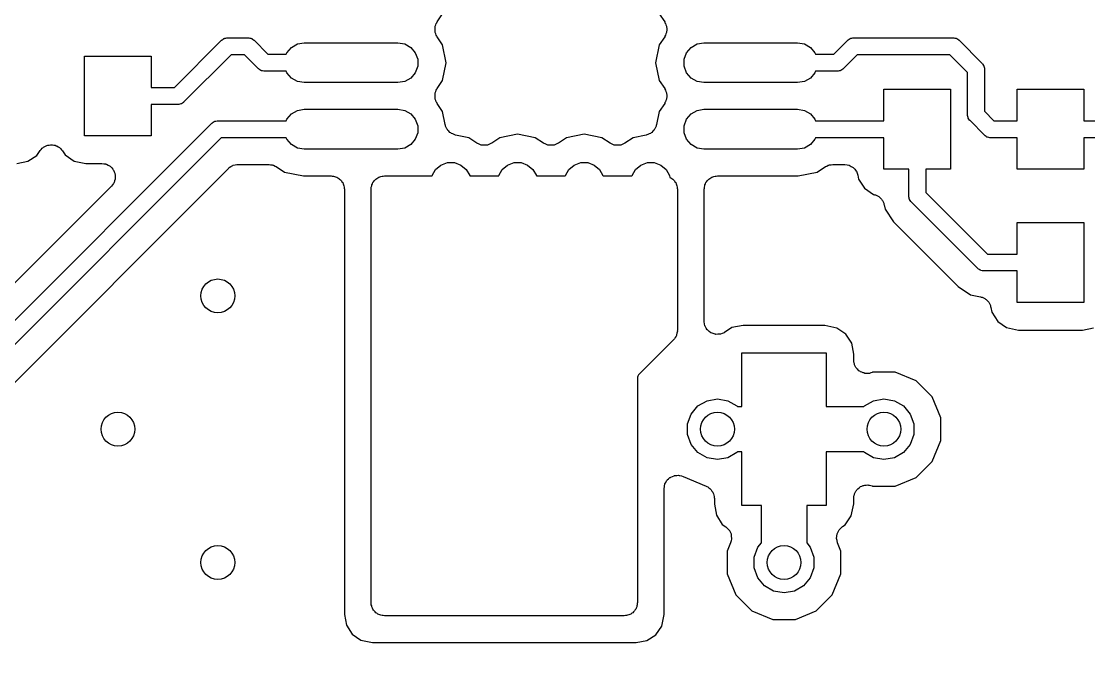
# Model space of a CAD drawing. Extents: x 85 to 210, y -138 to -65.
# Drawn here: x 164.78 to 172.79, y -112.24 to -107.44 of the extents above; entities that cross this region are included whole.
import ezdxf

# ---------------------------------------------------------------- set-up
doc = ezdxf.new("R2010")
doc.units = 0
doc.header["$MEASUREMENT"] = 0
doc.layers.add('BLACK', color=7, linetype='CONTINUOUS')

msp = doc.modelspace()

# ---------------------------------------------------------------- linework, layer by layer
at = {"layer": 'Black'}
for p, q in [((167.896, -107.444), (167.937, -107.383)), ((169.563, -107.383), (169.604, -107.444)), ((167.88, -107.489), (167.882, -107.483)), ((167.881, -107.5), (167.88, -107.489)), ((167.88, -107.511), (167.881, -107.5)), ((167.882, -107.517), (167.88, -107.511)), ((167.882, -107.476), (167.887, -107.466)), ((167.882, -107.483), (167.882, -107.476)), ((167.887, -107.466), (167.89, -107.456)), ((167.89, -107.456), (167.894, -107.45)), ((167.894, -107.45), (167.896, -107.444)), ((169.604, -107.444), (169.606, -107.45)), ((169.606, -107.45), (169.61, -107.456)), ((169.61, -107.456), (169.613, -107.466)), ((169.613, -107.466), (169.618, -107.476)), ((169.618, -107.476), (169.618, -107.483)), ((169.618, -107.483), (169.62, -107.489)), ((169.62, -107.511), (169.618, -107.517)), ((169.62, -107.489), (169.619, -107.5)), ((169.619, -107.5), (169.62, -107.511)), ((165.924, -107.936), (166.278, -107.582)), ((166.278, -107.582), (166.28, -107.58)), ((166.28, -107.58), (166.282, -107.578)), ((166.282, -107.578), (166.289, -107.574)), ((166.289, -107.574), (166.296, -107.569)), ((166.296, -107.569), (166.299, -107.569)), ((166.299, -107.569), (166.301, -107.567)), ((166.301, -107.567), (166.309, -107.566)), ((166.309, -107.566), (166.317, -107.564)), ((166.317, -107.564), (166.32, -107.564)), ((166.32, -107.564), (166.323, -107.563)), ((166.323, -107.563), (166.477, -107.563)), ((166.477, -107.563), (166.48, -107.564)), ((166.48, -107.564), (166.483, -107.564)), ((166.483, -107.564), (166.491, -107.566)), ((166.491, -107.566), (166.499, -107.567)), ((166.499, -107.567), (166.501, -107.569)), ((166.501, -107.569), (166.504, -107.569)), ((166.504, -107.569), (166.511, -107.574)), ((166.511, -107.574), (166.518, -107.578)), ((166.518, -107.578), (166.52, -107.58)), ((166.52, -107.58), (166.522, -107.582)), ((166.522, -107.582), (166.626, -107.686)), ((167.882, -107.524), (167.882, -107.517)), ((167.887, -107.534), (167.882, -107.524)), ((167.89, -107.544), (167.887, -107.534)), ((167.894, -107.55), (167.89, -107.544)), ((167.896, -107.556), (167.894, -107.55)), ((167.937, -107.617), (167.896, -107.556)), ((169.604, -107.556), (169.563, -107.617)), ((169.606, -107.55), (169.604, -107.556)), ((169.61, -107.544), (169.606, -107.55)), ((169.613, -107.534), (169.61, -107.544)), ((169.618, -107.524), (169.613, -107.534)), ((169.618, -107.517), (169.618, -107.524)), ((170.874, -107.686), (170.978, -107.582)), ((170.978, -107.582), (170.98, -107.58)), ((170.98, -107.58), (170.982, -107.578)), ((170.982, -107.578), (170.989, -107.574)), ((170.989, -107.574), (170.996, -107.569)), ((170.996, -107.569), (170.999, -107.569)), ((170.999, -107.569), (171.001, -107.567)), ((171.001, -107.567), (171.009, -107.566)), ((171.009, -107.566), (171.017, -107.564)), ((171.017, -107.564), (171.02, -107.564)), ((171.02, -107.564), (171.023, -107.563)), ((171.023, -107.563), (171.77, -107.563)), ((171.77, -107.563), (171.773, -107.564)), ((171.773, -107.564), (171.775, -107.564)), ((171.775, -107.564), (171.783, -107.566)), ((171.783, -107.566), (171.792, -107.567)), ((171.792, -107.567), (171.794, -107.569)), ((171.794, -107.569), (171.797, -107.569)), ((171.797, -107.569), (171.804, -107.574)), ((171.804, -107.574), (171.811, -107.578)), ((171.811, -107.578), (171.813, -107.58)), ((171.813, -107.58), (171.815, -107.582)), ((171.815, -107.582), (171.985, -107.753)), ((166.768, -107.675), (166.802, -107.635)), ((166.802, -107.635), (166.847, -107.609)), ((166.847, -107.609), (166.898, -107.6)), ((166.898, -107.6), (167.602, -107.6)), ((167.602, -107.6), (167.653, -107.609)), ((167.653, -107.609), (167.698, -107.635)), ((167.698, -107.635), (167.732, -107.675)), ((167.964, -107.75), (167.937, -107.617)), ((169.563, -107.617), (169.536, -107.75)), ((169.768, -107.675), (169.802, -107.635)), ((169.802, -107.635), (169.847, -107.609)), ((169.847, -107.609), (169.898, -107.6)), ((169.898, -107.6), (170.602, -107.6)), ((170.602, -107.6), (170.653, -107.609)), ((170.653, -107.609), (170.698, -107.635)), ((170.698, -107.635), (170.732, -107.675)), ((165.25, -108.3), (165.25, -107.7)), ((165.25, -107.7), (165.75, -107.7)), ((165.75, -107.7), (165.75, -107.936)), ((166.349, -107.691), (165.995, -108.045)), ((166.451, -107.691), (166.349, -107.691)), ((166.555, -107.795), (166.451, -107.691)), ((166.626, -107.686), (166.764, -107.686)), ((166.764, -107.686), (166.768, -107.675)), ((167.732, -107.675), (167.75, -107.724)), ((167.75, -107.724), (167.75, -107.776)), ((167.937, -107.883), (167.964, -107.75)), ((169.536, -107.75), (169.563, -107.883)), ((169.75, -107.724), (169.768, -107.675)), ((169.75, -107.776), (169.75, -107.724)), ((170.732, -107.675), (170.736, -107.686)), ((170.736, -107.686), (170.874, -107.686)), ((171.049, -107.691), (170.945, -107.795)), ((171.744, -107.691), (171.049, -107.691)), ((171.877, -107.824), (171.744, -107.691)), ((171.985, -107.753), (171.987, -107.755)), ((166.557, -107.797), (166.555, -107.795)), ((166.559, -107.799), (166.557, -107.797)), ((166.566, -107.803), (166.559, -107.799)), ((166.573, -107.808), (166.566, -107.803)), ((166.576, -107.808), (166.573, -107.808)), ((166.578, -107.81), (166.576, -107.808)), ((166.586, -107.811), (166.578, -107.81)), ((166.594, -107.813), (166.586, -107.811)), ((166.597, -107.813), (166.594, -107.813)), ((166.6, -107.813), (166.597, -107.813)), ((166.764, -107.813), (166.6, -107.813)), ((166.768, -107.825), (166.764, -107.813)), ((166.802, -107.865), (166.768, -107.825)), ((167.732, -107.825), (167.698, -107.865)), ((167.75, -107.776), (167.732, -107.825)), ((169.768, -107.825), (169.75, -107.776)), ((169.802, -107.865), (169.768, -107.825)), ((170.732, -107.825), (170.698, -107.865)), ((170.736, -107.813), (170.732, -107.825)), ((170.9, -107.813), (170.736, -107.813)), ((170.903, -107.813), (170.9, -107.813)), ((170.906, -107.813), (170.903, -107.813)), ((170.914, -107.811), (170.906, -107.813)), ((170.922, -107.81), (170.914, -107.811)), ((170.924, -107.808), (170.922, -107.81)), ((170.927, -107.808), (170.924, -107.808)), ((170.934, -107.803), (170.927, -107.808)), ((170.941, -107.799), (170.934, -107.803)), ((170.943, -107.797), (170.941, -107.799)), ((170.945, -107.795), (170.943, -107.797)), ((171.877, -108.141), (171.877, -107.824)), ((171.987, -107.755), (171.989, -107.757)), ((171.989, -107.757), (171.993, -107.764)), ((171.993, -107.764), (171.998, -107.771)), ((171.998, -107.771), (171.999, -107.773)), ((171.999, -107.773), (172, -107.776)), ((172, -107.776), (172.002, -107.784)), ((172.002, -107.784), (172.004, -107.792)), ((172.004, -107.792), (172.004, -107.795)), ((172.004, -107.795), (172.004, -107.798)), ((172.004, -107.798), (172.004, -108.114)), ((166.847, -107.891), (166.802, -107.865)), ((166.898, -107.9), (166.847, -107.891)), ((167.602, -107.9), (166.898, -107.9)), ((167.653, -107.891), (167.602, -107.9)), ((167.698, -107.865), (167.653, -107.891)), ((167.896, -107.944), (167.937, -107.883)), ((169.563, -107.883), (169.604, -107.944)), ((169.847, -107.891), (169.802, -107.865)), ((169.898, -107.9), (169.847, -107.891)), ((170.602, -107.9), (169.898, -107.9)), ((170.653, -107.891), (170.602, -107.9)), ((170.698, -107.865), (170.653, -107.891)), ((165.75, -107.936), (165.924, -107.936)), ((167.88, -107.989), (167.882, -107.983)), ((167.881, -108), (167.88, -107.989)), ((167.882, -107.976), (167.887, -107.966)), ((167.882, -107.983), (167.882, -107.976)), ((167.887, -107.966), (167.89, -107.956)), ((167.89, -107.956), (167.894, -107.95)), ((167.894, -107.95), (167.896, -107.944)), ((169.604, -107.944), (169.606, -107.95)), ((169.606, -107.95), (169.61, -107.956)), ((169.61, -107.956), (169.613, -107.966)), ((169.613, -107.966), (169.618, -107.976)), ((169.618, -107.976), (169.618, -107.983)), ((169.618, -107.983), (169.62, -107.989)), ((169.62, -107.989), (169.619, -108)), ((171.25, -108.186), (171.25, -107.95)), ((171.25, -107.95), (171.75, -107.95)), ((171.75, -107.95), (171.75, -108.55)), ((172.25, -108.186), (172.25, -107.95)), ((172.25, -107.95), (172.75, -107.95)), ((172.75, -107.95), (172.75, -108.186)), ((165.95, -108.063), (165.75, -108.063)), ((165.75, -108.063), (165.75, -108.3)), ((165.953, -108.063), (165.95, -108.063)), ((165.956, -108.063), (165.953, -108.063)), ((165.964, -108.061), (165.956, -108.063)), ((165.972, -108.06), (165.964, -108.061)), ((165.974, -108.058), (165.972, -108.06)), ((165.977, -108.058), (165.974, -108.058)), ((165.984, -108.053), (165.977, -108.058)), ((165.991, -108.049), (165.984, -108.053)), ((165.993, -108.047), (165.991, -108.049)), ((165.995, -108.045), (165.993, -108.047)), ((167.88, -108.011), (167.881, -108)), ((167.882, -108.017), (167.88, -108.011)), ((167.882, -108.024), (167.882, -108.017)), ((167.887, -108.034), (167.882, -108.024)), ((167.89, -108.044), (167.887, -108.034)), ((167.894, -108.05), (167.89, -108.044)), ((167.896, -108.056), (167.894, -108.05)), ((167.937, -108.117), (167.896, -108.056)), ((169.604, -108.056), (169.563, -108.117)), ((169.606, -108.05), (169.604, -108.056)), ((169.61, -108.044), (169.606, -108.05)), ((169.613, -108.034), (169.61, -108.044)), ((169.618, -108.024), (169.613, -108.034)), ((169.62, -108.011), (169.618, -108.017)), ((169.618, -108.017), (169.618, -108.024)), ((169.619, -108), (169.62, -108.011)), ((166.768, -108.175), (166.802, -108.135)), ((166.802, -108.135), (166.847, -108.109)), ((166.847, -108.109), (166.898, -108.1)), ((166.898, -108.1), (167.602, -108.1)), ((167.602, -108.1), (167.653, -108.109)), ((167.653, -108.109), (167.698, -108.135)), ((167.698, -108.135), (167.732, -108.175)), ((167.957, -108.215), (167.937, -108.117)), ((169.563, -108.117), (169.543, -108.215)), ((169.768, -108.175), (169.802, -108.135)), ((169.802, -108.135), (169.847, -108.109)), ((169.847, -108.109), (169.898, -108.1)), ((169.898, -108.1), (170.602, -108.1)), ((170.602, -108.1), (170.653, -108.109)), ((170.653, -108.109), (170.698, -108.135)), ((170.698, -108.135), (170.732, -108.175)), ((171.877, -108.143), (171.877, -108.141)), ((171.877, -108.146), (171.877, -108.143)), ((171.879, -108.154), (171.877, -108.146)), ((171.881, -108.162), (171.879, -108.154)), ((172.004, -108.114), (172.076, -108.186)), ((160.724, -113.686), (166.205, -108.205)), ((166.205, -108.205), (166.207, -108.203)), ((166.207, -108.203), (166.209, -108.201)), ((166.209, -108.201), (166.216, -108.197)), ((166.216, -108.197), (166.223, -108.192)), ((166.223, -108.192), (166.226, -108.192)), ((166.226, -108.192), (166.228, -108.19)), ((166.228, -108.19), (166.236, -108.189)), ((166.236, -108.189), (166.244, -108.187)), ((166.244, -108.187), (166.247, -108.187)), ((166.247, -108.187), (166.25, -108.186)), ((166.25, -108.186), (166.764, -108.186)), ((166.764, -108.186), (166.768, -108.175)), ((167.732, -108.175), (167.75, -108.224)), ((167.75, -108.224), (167.75, -108.276)), ((167.959, -108.221), (167.957, -108.215)), ((167.96, -108.227), (167.959, -108.221)), ((167.965, -108.237), (167.96, -108.227)), ((169.54, -108.227), (169.535, -108.237)), ((169.541, -108.221), (169.54, -108.227)), ((169.543, -108.215), (169.541, -108.221)), ((169.75, -108.224), (169.768, -108.175)), ((169.75, -108.276), (169.75, -108.224)), ((170.732, -108.175), (170.736, -108.186)), ((170.736, -108.186), (171.25, -108.186)), ((171.882, -108.165), (171.881, -108.162)), ((171.883, -108.167), (171.882, -108.165)), ((171.888, -108.174), (171.883, -108.167)), ((171.892, -108.181), (171.888, -108.174)), ((171.894, -108.183), (171.892, -108.181)), ((171.896, -108.185), (171.894, -108.183)), ((172.005, -108.295), (171.896, -108.185)), ((172.076, -108.186), (172.25, -108.186)), ((172.75, -108.186), (173.25, -108.186)), ((166.276, -108.313), (160.795, -113.795)), ((165.75, -108.3), (165.25, -108.3)), ((166.764, -108.313), (166.276, -108.313)), ((166.768, -108.325), (166.764, -108.313)), ((167.75, -108.276), (167.732, -108.325)), ((167.969, -108.247), (167.965, -108.237)), ((167.974, -108.252), (167.969, -108.247)), ((167.977, -108.258), (167.974, -108.252)), ((167.985, -108.265), (167.977, -108.258)), ((167.992, -108.273), (167.985, -108.265)), ((167.998, -108.276), (167.992, -108.273)), ((168.003, -108.281), (167.998, -108.276)), ((168.013, -108.285), (168.003, -108.281)), ((168.023, -108.29), (168.013, -108.285)), ((168.029, -108.291), (168.023, -108.29)), ((168.035, -108.293), (168.029, -108.291)), ((168.133, -108.313), (168.035, -108.293)), ((168.194, -108.354), (168.133, -108.313)), ((168.367, -108.313), (168.306, -108.354)), ((168.5, -108.286), (168.367, -108.313)), ((168.633, -108.313), (168.5, -108.286)), ((168.694, -108.354), (168.633, -108.313)), ((168.867, -108.313), (168.806, -108.354)), ((169, -108.286), (168.867, -108.313)), ((169.133, -108.313), (169, -108.286)), ((169.194, -108.354), (169.133, -108.313)), ((169.367, -108.313), (169.306, -108.354)), ((169.465, -108.293), (169.367, -108.313)), ((169.471, -108.291), (169.465, -108.293)), ((169.477, -108.29), (169.471, -108.291)), ((169.487, -108.285), (169.477, -108.29)), ((169.497, -108.281), (169.487, -108.285)), ((169.502, -108.276), (169.497, -108.281)), ((169.508, -108.273), (169.502, -108.276)), ((169.515, -108.265), (169.508, -108.273)), ((169.523, -108.258), (169.515, -108.265)), ((169.526, -108.252), (169.523, -108.258)), ((169.531, -108.247), (169.526, -108.252)), ((169.535, -108.237), (169.531, -108.247)), ((169.768, -108.325), (169.75, -108.276)), ((170.736, -108.313), (170.732, -108.325)), ((171.25, -108.313), (170.736, -108.313)), ((171.25, -108.55), (171.25, -108.313)), ((172.007, -108.297), (172.005, -108.295)), ((172.009, -108.299), (172.007, -108.297)), ((172.016, -108.303), (172.009, -108.299)), ((172.023, -108.308), (172.016, -108.303)), ((172.026, -108.308), (172.023, -108.308)), ((172.028, -108.31), (172.026, -108.308)), ((172.036, -108.311), (172.028, -108.31)), ((172.044, -108.313), (172.036, -108.311)), ((172.047, -108.313), (172.044, -108.313)), ((172.05, -108.313), (172.047, -108.313)), ((172.25, -108.313), (172.05, -108.313)), ((172.25, -108.55), (172.25, -108.313)), ((173.25, -108.313), (172.75, -108.313)), ((172.75, -108.313), (172.75, -108.55)), ((164.925, -108.401), (164.932, -108.392)), ((164.932, -108.392), (164.937, -108.389)), ((164.937, -108.389), (164.942, -108.384)), ((164.942, -108.384), (164.952, -108.379)), ((164.952, -108.379), (164.961, -108.373)), ((164.961, -108.373), (164.967, -108.372)), ((164.967, -108.372), (164.973, -108.369)), ((164.973, -108.369), (164.984, -108.368)), ((164.984, -108.368), (164.995, -108.366)), ((164.995, -108.366), (165.001, -108.366)), ((165.001, -108.366), (165.008, -108.366)), ((165.008, -108.366), (165.018, -108.369)), ((165.018, -108.369), (165.03, -108.37)), ((165.03, -108.37), (165.035, -108.373)), ((165.035, -108.373), (165.041, -108.374)), ((165.041, -108.374), (165.051, -108.381)), ((165.051, -108.381), (165.061, -108.386)), ((165.061, -108.386), (165.065, -108.39)), ((165.065, -108.39), (165.07, -108.394)), ((165.07, -108.394), (165.076, -108.403)), ((166.802, -108.365), (166.768, -108.325)), ((166.847, -108.391), (166.802, -108.365)), ((166.898, -108.4), (166.847, -108.391)), ((167.653, -108.391), (167.602, -108.4)), ((167.698, -108.365), (167.653, -108.391)), ((167.732, -108.325), (167.698, -108.365)), ((168.2, -108.356), (168.194, -108.354)), ((168.206, -108.36), (168.2, -108.356)), ((168.216, -108.363), (168.206, -108.36)), ((168.226, -108.368), (168.216, -108.363)), ((168.233, -108.368), (168.226, -108.368)), ((168.239, -108.37), (168.233, -108.368)), ((168.25, -108.369), (168.239, -108.37)), ((168.261, -108.37), (168.25, -108.369)), ((168.267, -108.368), (168.261, -108.37)), ((168.274, -108.368), (168.267, -108.368)), ((168.284, -108.363), (168.274, -108.368)), ((168.294, -108.36), (168.284, -108.363)), ((168.3, -108.356), (168.294, -108.36)), ((168.306, -108.354), (168.3, -108.356)), ((168.7, -108.356), (168.694, -108.354)), ((168.706, -108.36), (168.7, -108.356)), ((168.716, -108.363), (168.706, -108.36)), ((168.726, -108.368), (168.716, -108.363)), ((168.733, -108.368), (168.726, -108.368)), ((168.739, -108.37), (168.733, -108.368)), ((168.75, -108.369), (168.739, -108.37)), ((168.761, -108.37), (168.75, -108.369)), ((168.767, -108.368), (168.761, -108.37)), ((168.774, -108.368), (168.767, -108.368)), ((168.784, -108.363), (168.774, -108.368)), ((168.794, -108.36), (168.784, -108.363)), ((168.8, -108.356), (168.794, -108.36)), ((168.806, -108.354), (168.8, -108.356)), ((169.2, -108.356), (169.194, -108.354)), ((169.206, -108.36), (169.2, -108.356)), ((169.216, -108.363), (169.206, -108.36)), ((169.226, -108.368), (169.216, -108.363)), ((169.233, -108.368), (169.226, -108.368)), ((169.239, -108.37), (169.233, -108.368)), ((169.25, -108.369), (169.239, -108.37)), ((169.261, -108.37), (169.25, -108.369)), ((169.267, -108.368), (169.261, -108.37)), ((169.274, -108.368), (169.267, -108.368)), ((169.284, -108.363), (169.274, -108.368)), ((169.294, -108.36), (169.284, -108.363)), ((169.3, -108.356), (169.294, -108.36)), ((169.306, -108.354), (169.3, -108.356)), ((169.802, -108.365), (169.768, -108.325)), ((169.847, -108.391), (169.802, -108.365)), ((169.898, -108.4), (169.847, -108.391)), ((170.653, -108.391), (170.602, -108.4)), ((170.698, -108.365), (170.653, -108.391)), ((170.732, -108.325), (170.698, -108.365)), ((164.823, -108.49), (164.892, -108.446)), ((164.892, -108.446), (164.917, -108.409)), ((164.917, -108.409), (164.925, -108.401)), ((165.076, -108.403), (165.084, -108.411)), ((165.084, -108.411), (165.104, -108.442)), ((165.104, -108.442), (165.171, -108.488)), ((167.602, -108.4), (166.898, -108.4)), ((170.602, -108.4), (169.898, -108.4)), ((160.943, -113.929), (166.33, -108.543)), ((164.741, -108.506), (164.823, -108.49)), ((165.171, -108.488), (165.26, -108.506)), ((165.26, -108.506), (165.38, -108.506)), ((165.38, -108.506), (165.393, -108.508)), ((165.393, -108.508), (165.406, -108.509)), ((165.406, -108.509), (165.41, -108.511)), ((165.41, -108.511), (165.414, -108.512)), ((165.414, -108.512), (165.426, -108.518)), ((165.426, -108.518), (165.437, -108.524)), ((165.437, -108.524), (165.441, -108.527)), ((165.441, -108.527), (165.444, -108.529)), ((165.444, -108.529), (165.453, -108.539)), ((165.453, -108.539), (165.462, -108.549)), ((165.462, -108.549), (165.464, -108.553)), ((165.464, -108.553), (165.467, -108.556)), ((166.33, -108.543), (166.333, -108.54)), ((166.333, -108.54), (166.336, -108.537)), ((166.336, -108.537), (166.348, -108.53)), ((166.348, -108.53), (166.358, -108.523)), ((166.358, -108.523), (166.363, -108.522)), ((166.363, -108.522), (166.366, -108.52)), ((166.366, -108.52), (166.379, -108.517)), ((166.379, -108.517), (166.392, -108.514)), ((166.392, -108.514), (166.396, -108.514)), ((166.396, -108.514), (166.401, -108.513)), ((166.401, -108.513), (166.634, -108.513)), ((166.634, -108.513), (166.646, -108.516)), ((166.646, -108.516), (166.658, -108.516)), ((166.658, -108.516), (166.663, -108.519)), ((166.663, -108.519), (166.668, -108.52)), ((166.668, -108.52), (166.679, -108.526)), ((166.679, -108.526), (166.689, -108.53)), ((166.689, -108.53), (166.751, -108.572)), ((167.859, -108.597), (167.885, -108.552)), ((167.885, -108.552), (167.925, -108.518)), ((167.925, -108.518), (167.974, -108.5)), ((167.974, -108.5), (168.026, -108.5)), ((168.026, -108.5), (168.075, -108.518)), ((168.075, -108.518), (168.115, -108.552)), ((168.115, -108.552), (168.141, -108.597)), ((168.359, -108.597), (168.385, -108.552)), ((168.385, -108.552), (168.425, -108.518)), ((168.425, -108.518), (168.474, -108.5)), ((168.474, -108.5), (168.526, -108.5)), ((168.526, -108.5), (168.575, -108.518)), ((168.575, -108.518), (168.615, -108.552)), ((168.615, -108.552), (168.641, -108.597)), ((168.859, -108.597), (168.885, -108.552)), ((168.885, -108.552), (168.925, -108.518)), ((168.925, -108.518), (168.974, -108.5)), ((168.974, -108.5), (169.026, -108.5)), ((169.026, -108.5), (169.075, -108.518)), ((169.075, -108.518), (169.115, -108.552)), ((169.115, -108.552), (169.141, -108.597)), ((169.359, -108.597), (169.385, -108.552)), ((169.385, -108.552), (169.425, -108.518)), ((169.425, -108.518), (169.474, -108.5)), ((169.474, -108.5), (169.526, -108.5)), ((169.526, -108.5), (169.575, -108.518)), ((169.575, -108.518), (169.615, -108.552)), ((169.615, -108.552), (169.641, -108.597)), ((170.749, -108.572), (170.811, -108.53)), ((170.811, -108.53), (170.821, -108.526)), ((170.821, -108.526), (170.832, -108.52)), ((170.832, -108.52), (170.837, -108.519)), ((170.837, -108.519), (170.842, -108.516)), ((170.842, -108.516), (170.854, -108.516)), ((170.854, -108.516), (170.866, -108.513)), ((170.866, -108.513), (170.956, -108.513)), ((170.956, -108.513), (170.973, -108.516)), ((170.973, -108.516), (170.989, -108.519)), ((170.989, -108.519), (170.99, -108.519)), ((170.99, -108.519), (170.99, -108.52)), ((170.99, -108.52), (171.005, -108.528)), ((171.005, -108.528), (171.019, -108.536)), ((171.019, -108.536), (171.02, -108.537)), ((171.02, -108.537), (171.02, -108.537)), ((171.02, -108.537), (171.031, -108.55)), ((171.031, -108.55), (171.042, -108.563)), ((171.436, -108.55), (171.25, -108.55)), ((171.436, -108.75), (171.436, -108.55)), ((171.75, -108.55), (171.564, -108.55)), ((171.564, -108.55), (171.564, -108.724)), ((172.75, -108.55), (172.25, -108.55)), ((165.467, -108.556), (165.471, -108.568)), ((165.471, -108.568), (165.477, -108.58)), ((165.479, -108.623), (165.474, -108.636)), ((165.477, -108.58), (165.477, -108.584)), ((165.477, -108.584), (165.479, -108.589)), ((165.479, -108.589), (165.479, -108.602)), ((165.479, -108.602), (165.48, -108.615)), ((165.48, -108.615), (165.479, -108.619)), ((165.479, -108.619), (165.479, -108.623)), ((166.751, -108.572), (166.894, -108.6)), ((166.894, -108.6), (167.1, -108.6)), ((167.1, -108.6), (167.109, -108.602)), ((167.109, -108.602), (167.117, -108.602)), ((167.117, -108.602), (167.126, -108.605)), ((167.126, -108.605), (167.134, -108.606)), ((167.134, -108.606), (167.142, -108.61)), ((167.142, -108.61), (167.15, -108.613)), ((167.15, -108.613), (167.157, -108.619)), ((167.157, -108.619), (167.164, -108.623)), ((167.164, -108.623), (167.17, -108.63)), ((167.17, -108.63), (167.177, -108.636)), ((167.423, -108.636), (167.43, -108.63)), ((167.43, -108.63), (167.436, -108.623)), ((167.436, -108.623), (167.443, -108.619)), ((167.443, -108.619), (167.45, -108.613)), ((167.45, -108.613), (167.458, -108.61)), ((167.458, -108.61), (167.466, -108.606)), ((167.466, -108.606), (167.474, -108.605)), ((167.474, -108.605), (167.483, -108.602)), ((167.483, -108.602), (167.491, -108.602)), ((167.491, -108.602), (167.5, -108.6)), ((167.5, -108.6), (167.858, -108.6)), ((167.858, -108.6), (167.859, -108.597)), ((168.141, -108.597), (168.142, -108.6)), ((168.142, -108.6), (168.358, -108.6)), ((168.358, -108.6), (168.359, -108.597)), ((168.641, -108.597), (168.642, -108.6)), ((168.642, -108.6), (168.858, -108.6)), ((168.858, -108.6), (168.859, -108.597)), ((169.141, -108.597), (169.142, -108.6)), ((169.142, -108.6), (169.358, -108.6)), ((169.358, -108.6), (169.359, -108.597)), ((169.641, -108.597), (169.643, -108.611)), ((169.643, -108.611), (169.65, -108.613)), ((169.65, -108.613), (169.657, -108.619)), ((169.657, -108.619), (169.664, -108.623)), ((169.664, -108.623), (169.67, -108.63)), ((169.67, -108.63), (169.677, -108.636)), ((169.923, -108.636), (169.93, -108.63)), ((169.93, -108.63), (169.936, -108.623)), ((169.936, -108.623), (169.943, -108.619)), ((169.943, -108.619), (169.95, -108.613)), ((169.95, -108.613), (169.958, -108.61)), ((169.958, -108.61), (169.966, -108.606)), ((169.966, -108.606), (169.974, -108.605)), ((169.974, -108.605), (169.983, -108.602)), ((169.983, -108.602), (169.991, -108.602)), ((169.991, -108.602), (170, -108.6)), ((170, -108.6), (170.606, -108.6)), ((170.606, -108.6), (170.749, -108.572)), ((171.042, -108.563), (171.042, -108.563)), ((171.042, -108.563), (171.043, -108.563)), ((171.043, -108.563), (171.048, -108.579)), ((171.048, -108.579), (171.054, -108.595)), ((171.054, -108.595), (171.06, -108.623)), ((171.06, -108.623), (171.104, -108.692)), ((165.451, -108.677), (160.67, -113.457)), ((165.458, -108.666), (165.451, -108.677)), ((165.467, -108.656), (165.458, -108.666)), ((165.468, -108.652), (165.467, -108.656)), ((165.471, -108.648), (165.468, -108.652)), ((165.474, -108.636), (165.471, -108.648)), ((167.177, -108.636), (167.181, -108.643)), ((167.181, -108.643), (167.187, -108.65)), ((167.187, -108.65), (167.19, -108.658)), ((167.19, -108.658), (167.194, -108.666)), ((167.194, -108.666), (167.195, -108.674)), ((167.195, -108.674), (167.198, -108.683)), ((167.198, -108.683), (167.198, -108.691)), ((167.198, -108.691), (167.2, -108.7)), ((167.2, -108.7), (167.2, -111.891)), ((167.4, -108.7), (167.402, -108.691)), ((167.4, -111.8), (167.4, -108.7)), ((167.402, -108.683), (167.405, -108.674)), ((167.402, -108.691), (167.402, -108.683)), ((167.405, -108.674), (167.406, -108.666)), ((167.406, -108.666), (167.41, -108.658)), ((167.41, -108.658), (167.413, -108.65)), ((167.413, -108.65), (167.419, -108.643)), ((167.419, -108.643), (167.423, -108.636)), ((169.677, -108.636), (169.681, -108.643)), ((169.681, -108.643), (169.687, -108.65)), ((169.687, -108.65), (169.69, -108.658)), ((169.69, -108.658), (169.694, -108.666)), ((169.694, -108.666), (169.695, -108.674)), ((169.695, -108.674), (169.698, -108.683)), ((169.698, -108.683), (169.698, -108.691)), ((169.698, -108.691), (169.7, -108.7)), ((169.7, -108.7), (169.7, -109.759)), ((169.9, -108.7), (169.902, -108.691)), ((169.9, -109.689), (169.9, -108.7)), ((169.902, -108.683), (169.905, -108.674)), ((169.902, -108.691), (169.902, -108.683)), ((169.905, -108.674), (169.906, -108.666)), ((169.906, -108.666), (169.91, -108.658)), ((169.91, -108.658), (169.913, -108.65)), ((169.913, -108.65), (169.919, -108.643)), ((169.919, -108.643), (169.923, -108.636)), ((171.104, -108.692), (171.171, -108.738)), ((171.171, -108.738), (171.174, -108.738)), ((171.174, -108.738), (171.179, -108.741)), ((171.179, -108.741), (171.186, -108.742)), ((171.186, -108.742), (171.196, -108.747)), ((171.196, -108.747), (171.206, -108.751)), ((171.206, -108.751), (171.211, -108.755)), ((171.211, -108.755), (171.216, -108.758)), ((171.216, -108.758), (171.224, -108.767)), ((171.224, -108.767), (171.232, -108.774)), ((171.232, -108.774), (171.235, -108.78)), ((171.235, -108.78), (171.239, -108.784)), ((171.239, -108.784), (171.243, -108.795)), ((171.243, -108.795), (171.248, -108.805)), ((171.437, -108.753), (171.436, -108.75)), ((171.437, -108.756), (171.437, -108.753)), ((171.439, -108.764), (171.437, -108.756)), ((171.44, -108.772), (171.439, -108.764)), ((171.442, -108.774), (171.44, -108.772)), ((171.442, -108.777), (171.442, -108.774)), ((171.447, -108.784), (171.442, -108.777)), ((171.451, -108.791), (171.447, -108.784)), ((171.453, -108.793), (171.451, -108.791)), ((171.455, -108.795), (171.453, -108.793)), ((171.955, -109.295), (171.455, -108.795)), ((171.564, -108.724), (172.026, -109.186)), ((171.248, -108.805), (171.249, -108.811)), ((171.249, -108.811), (171.252, -108.817)), ((171.252, -108.817), (171.258, -108.85)), ((171.258, -108.85), (171.321, -108.943)), ((171.321, -108.943), (171.807, -109.429)), ((172.25, -109.186), (172.25, -108.95)), ((172.25, -108.95), (172.75, -108.95)), ((172.75, -108.95), (172.75, -109.55)), ((172.026, -109.186), (172.25, -109.186)), ((171.957, -109.297), (171.955, -109.295)), ((171.959, -109.299), (171.957, -109.297)), ((171.966, -109.303), (171.959, -109.299)), ((171.973, -109.308), (171.966, -109.303)), ((171.976, -109.308), (171.973, -109.308)), ((171.978, -109.31), (171.976, -109.308)), ((171.986, -109.311), (171.978, -109.31)), ((171.994, -109.313), (171.986, -109.311)), ((171.997, -109.313), (171.994, -109.313)), ((172, -109.313), (171.997, -109.313)), ((172.25, -109.313), (172, -109.313)), ((172.25, -109.55), (172.25, -109.313)), ((171.807, -109.429), (171.9, -109.492)), ((171.9, -109.492), (171.974, -109.506)), ((171.974, -109.506), (171.98, -109.509)), ((171.98, -109.509), (171.987, -109.51)), ((171.987, -109.51), (171.997, -109.515)), ((171.997, -109.515), (172.006, -109.519)), ((172.006, -109.519), (172.012, -109.524)), ((172.012, -109.524), (172.018, -109.527)), ((172.018, -109.527), (172.025, -109.535)), ((172.025, -109.535), (172.032, -109.542)), ((172.032, -109.542), (172.036, -109.548)), ((172.036, -109.548), (172.04, -109.553)), ((172.04, -109.553), (172.044, -109.563)), ((172.044, -109.563), (172.049, -109.572)), ((172.049, -109.572), (172.05, -109.579)), ((172.05, -109.579), (172.053, -109.586)), ((172.053, -109.586), (172.06, -109.623)), ((172.75, -109.55), (172.25, -109.55)), ((172.06, -109.623), (172.104, -109.692)), ((169.9, -109.692), (169.9, -109.689)), ((169.9, -109.694), (169.9, -109.692)), ((169.903, -109.709), (169.9, -109.694)), ((169.906, -109.724), (169.903, -109.709)), ((169.907, -109.726), (169.906, -109.724)), ((169.908, -109.728), (169.907, -109.726)), ((169.916, -109.741), (169.908, -109.728)), ((169.923, -109.754), (169.916, -109.741)), ((169.925, -109.755), (169.923, -109.754)), ((169.927, -109.757), (169.925, -109.755)), ((169.939, -109.766), (169.927, -109.757)), ((170.109, -109.738), (170.054, -109.774)), ((170.192, -109.723), (170.109, -109.738)), ((170.807, -109.723), (170.192, -109.723)), ((170.897, -109.741), (170.807, -109.723)), ((170.964, -109.786), (170.897, -109.741)), ((172.104, -109.692), (172.171, -109.738)), ((172.171, -109.738), (172.26, -109.756)), ((172.26, -109.756), (172.741, -109.756)), ((172.741, -109.756), (172.823, -109.74)), ((169.671, -109.829), (169.407, -110.093)), ((169.673, -109.826), (169.671, -109.829)), ((169.677, -109.823), (169.673, -109.826)), ((169.683, -109.812), (169.677, -109.823)), ((169.691, -109.801), (169.683, -109.812)), ((169.692, -109.797), (169.691, -109.801)), ((169.694, -109.793), (169.692, -109.797)), ((169.696, -109.78), (169.694, -109.793)), ((169.7, -109.767), (169.696, -109.78)), ((169.7, -109.759), (169.699, -109.763)), ((169.699, -109.763), (169.7, -109.767)), ((169.95, -109.776), (169.939, -109.766)), ((169.952, -109.777), (169.95, -109.776)), ((169.954, -109.778), (169.952, -109.777)), ((169.969, -109.783), (169.954, -109.778)), ((169.983, -109.788), (169.969, -109.783)), ((169.985, -109.788), (169.983, -109.788)), ((169.987, -109.789), (169.985, -109.788)), ((170.002, -109.788), (169.987, -109.789)), ((170.017, -109.788), (170.002, -109.788)), ((170.02, -109.787), (170.017, -109.788)), ((170.022, -109.787), (170.02, -109.787)), ((170.036, -109.781), (170.022, -109.787)), ((170.05, -109.776), (170.036, -109.781)), ((170.052, -109.774), (170.05, -109.776)), ((170.054, -109.774), (170.052, -109.774)), ((171.008, -109.855), (170.964, -109.786)), ((171.023, -109.938), (171.008, -109.855)), ((170.183, -110.33), (170.183, -109.928)), ((170.183, -109.928), (170.817, -109.928)), ((170.817, -109.928), (170.817, -110.33)), ((171.023, -109.982), (171.023, -109.938)), ((171.025, -109.993), (171.023, -109.982)), ((171.026, -110.004), (171.025, -109.993)), ((171.028, -110.01), (171.026, -110.004)), ((171.029, -110.016), (171.028, -110.01)), ((171.035, -110.026), (171.029, -110.016)), ((171.039, -110.036), (171.035, -110.026)), ((171.043, -110.041), (171.039, -110.036)), ((171.047, -110.046), (171.043, -110.041)), ((171.055, -110.053), (171.047, -110.046)), ((171.062, -110.061), (171.055, -110.053)), ((171.068, -110.064), (171.062, -110.061)), ((171.073, -110.069), (171.068, -110.064)), ((171.084, -110.072), (171.073, -110.069)), ((171.093, -110.077), (171.084, -110.072)), ((171.1, -110.078), (171.093, -110.077)), ((171.106, -110.081), (171.1, -110.078)), ((171.151, -110.077), (171.141, -110.081)), ((171.162, -110.075), (171.151, -110.077)), ((171.165, -110.073), (171.162, -110.075)), ((171.335, -110.073), (171.165, -110.073)), ((171.492, -110.138), (171.335, -110.073)), ((169.402, -110.101), (169.4, -110.11)), ((169.4, -110.11), (169.4, -111.8)), ((169.407, -110.093), (169.402, -110.101)), ((171.117, -110.081), (171.106, -110.081)), ((171.128, -110.082), (171.117, -110.081)), ((171.134, -110.081), (171.128, -110.082)), ((171.141, -110.081), (171.134, -110.081)), ((171.612, -110.258), (171.492, -110.138)), ((169.854, -110.325), (169.922, -110.286)), ((169.922, -110.286), (170, -110.272)), ((170, -110.272), (170.078, -110.286)), ((170.078, -110.286), (170.146, -110.325)), ((171.104, -110.325), (171.172, -110.286)), ((171.172, -110.286), (171.25, -110.272)), ((171.25, -110.272), (171.328, -110.286)), ((171.328, -110.286), (171.396, -110.325)), ((171.677, -110.415), (171.612, -110.258)), ((169.776, -110.46), (169.803, -110.386)), ((169.803, -110.386), (169.854, -110.325)), ((170.146, -110.325), (170.15, -110.33)), ((170.15, -110.33), (170.183, -110.33)), ((170.817, -110.33), (171.1, -110.33)), ((171.1, -110.33), (171.104, -110.325)), ((171.396, -110.325), (171.447, -110.386)), ((171.447, -110.386), (171.474, -110.46)), ((169.776, -110.54), (169.776, -110.46)), ((171.474, -110.46), (171.474, -110.54)), ((171.677, -110.585), (171.677, -110.415)), ((169.803, -110.614), (169.776, -110.54)), ((171.474, -110.54), (171.447, -110.614)), ((169.854, -110.675), (169.803, -110.614)), ((171.447, -110.614), (171.396, -110.675)), ((171.612, -110.742), (171.677, -110.585)), ((169.922, -110.714), (169.854, -110.675)), ((170, -110.728), (169.922, -110.714)), ((170.078, -110.714), (170, -110.728)), ((170.146, -110.675), (170.078, -110.714)), ((170.15, -110.67), (170.146, -110.675)), ((170.183, -110.67), (170.15, -110.67)), ((170.183, -111.072), (170.183, -110.67)), ((171.1, -110.67), (170.817, -110.67)), ((170.817, -110.67), (170.817, -111.072)), ((171.104, -110.675), (171.1, -110.67)), ((171.172, -110.714), (171.104, -110.675)), ((171.25, -110.728), (171.172, -110.714)), ((171.328, -110.714), (171.25, -110.728)), ((171.396, -110.675), (171.328, -110.714)), ((171.492, -110.862), (171.612, -110.742)), ((169.623, -110.881), (169.633, -110.873)), ((169.633, -110.873), (169.643, -110.863)), ((169.643, -110.863), (169.647, -110.862)), ((169.647, -110.862), (169.65, -110.859)), ((169.65, -110.859), (169.662, -110.854)), ((169.662, -110.854), (169.674, -110.849)), ((169.674, -110.849), (169.679, -110.848)), ((169.679, -110.848), (169.683, -110.847)), ((169.683, -110.847), (169.696, -110.847)), ((169.696, -110.847), (169.709, -110.846)), ((169.709, -110.846), (169.713, -110.847)), ((169.713, -110.847), (169.717, -110.847)), ((169.717, -110.847), (169.73, -110.851)), ((169.73, -110.851), (169.742, -110.855)), ((169.742, -110.855), (169.744, -110.856)), ((169.744, -110.856), (169.915, -110.927)), ((171.335, -110.927), (171.492, -110.862)), ((169.6, -110.945), (169.602, -110.933)), ((169.6, -111.89), (169.6, -110.945)), ((169.602, -110.933), (169.603, -110.919)), ((169.603, -110.919), (169.605, -110.916)), ((169.605, -110.916), (169.606, -110.911)), ((169.606, -110.911), (169.613, -110.9)), ((169.613, -110.9), (169.618, -110.888)), ((169.618, -110.888), (169.621, -110.885)), ((169.621, -110.885), (169.623, -110.881)), ((169.915, -110.927), (169.92, -110.931)), ((169.92, -110.931), (169.927, -110.933)), ((169.927, -110.933), (169.935, -110.94)), ((169.935, -110.94), (169.944, -110.946)), ((169.944, -110.946), (169.948, -110.951)), ((169.948, -110.951), (169.953, -110.955)), ((169.953, -110.955), (169.959, -110.965)), ((171.039, -110.964), (171.044, -110.959)), ((171.044, -110.959), (171.047, -110.954)), ((171.047, -110.954), (171.055, -110.947)), ((171.055, -110.947), (171.063, -110.939)), ((171.063, -110.939), (171.068, -110.936)), ((171.068, -110.936), (171.073, -110.931)), ((171.073, -110.931), (171.084, -110.928)), ((171.084, -110.928), (171.093, -110.923)), ((171.093, -110.923), (171.1, -110.922)), ((171.1, -110.922), (171.106, -110.92)), ((171.106, -110.92), (171.117, -110.92)), ((171.117, -110.92), (171.128, -110.918)), ((171.128, -110.918), (171.134, -110.92)), ((171.134, -110.92), (171.141, -110.92)), ((171.141, -110.92), (171.151, -110.923)), ((171.151, -110.923), (171.162, -110.926)), ((171.162, -110.926), (171.165, -110.927)), ((171.165, -110.927), (171.335, -110.927)), ((169.959, -110.965), (169.965, -110.973)), ((169.965, -110.973), (169.967, -110.98)), ((169.967, -110.98), (169.971, -110.985)), ((169.971, -110.985), (169.972, -110.996)), ((169.972, -110.996), (169.976, -111.006)), ((169.976, -111.006), (169.975, -111.013)), ((169.975, -111.013), (169.977, -111.019)), ((169.977, -111.019), (169.977, -111.062)), ((171.023, -111.018), (171.025, -111.007)), ((171.023, -111.061), (171.023, -111.018)), ((171.025, -111.007), (171.026, -110.996)), ((171.026, -110.996), (171.028, -110.99)), ((171.028, -110.99), (171.029, -110.984)), ((171.029, -110.984), (171.035, -110.974)), ((171.035, -110.974), (171.039, -110.964)), ((169.977, -111.062), (169.992, -111.145)), ((170.33, -111.072), (170.183, -111.072)), ((170.33, -111.353), (170.33, -111.072)), ((170.817, -111.072), (170.67, -111.072)), ((170.67, -111.072), (170.67, -111.353)), ((171.005, -111.151), (171.023, -111.061)), ((169.992, -111.145), (170.036, -111.214)), ((170.96, -111.218), (171.005, -111.151)), ((170.036, -111.214), (170.063, -111.232)), ((170.063, -111.232), (170.074, -111.243)), ((170.074, -111.243), (170.086, -111.254)), ((170.086, -111.254), (170.087, -111.255)), ((170.087, -111.255), (170.088, -111.256)), ((170.088, -111.256), (170.095, -111.27)), ((170.095, -111.27), (170.102, -111.284)), ((170.898, -111.285), (170.906, -111.269)), ((170.906, -111.269), (170.914, -111.254)), ((170.914, -111.254), (170.927, -111.242)), ((170.914, -111.254), (170.914, -111.254)), ((170.914, -111.254), (170.914, -111.254)), ((170.927, -111.242), (170.94, -111.231)), ((170.94, -111.231), (170.96, -111.218)), ((170.099, -111.353), (170.073, -111.415)), ((170.102, -111.337), (170.099, -111.353)), ((170.102, -111.284), (170.102, -111.286)), ((170.102, -111.286), (170.103, -111.287)), ((170.106, -111.322), (170.102, -111.337)), ((170.103, -111.287), (170.104, -111.303)), ((170.104, -111.303), (170.106, -111.319)), ((170.106, -111.319), (170.106, -111.32)), ((170.106, -111.32), (170.106, -111.322)), ((170.303, -111.386), (170.33, -111.353)), ((170.67, -111.353), (170.697, -111.386)), ((170.894, -111.319), (170.896, -111.302)), ((170.898, -111.336), (170.894, -111.319)), ((170.894, -111.319), (170.894, -111.319)), ((170.894, -111.319), (170.894, -111.319)), ((170.896, -111.302), (170.898, -111.285)), ((170.898, -111.285), (170.898, -111.285)), ((170.898, -111.285), (170.898, -111.285)), ((170.901, -111.353), (170.898, -111.336)), ((170.927, -111.415), (170.901, -111.353)), ((170.073, -111.415), (170.073, -111.585)), ((170.276, -111.46), (170.303, -111.386)), ((170.697, -111.386), (170.724, -111.46)), ((170.927, -111.585), (170.927, -111.415)), ((170.276, -111.54), (170.276, -111.46)), ((170.724, -111.46), (170.724, -111.54)), ((170.073, -111.585), (170.138, -111.742)), ((170.303, -111.614), (170.276, -111.54)), ((170.724, -111.54), (170.697, -111.614)), ((170.862, -111.742), (170.927, -111.585)), ((170.354, -111.675), (170.303, -111.614)), ((170.422, -111.714), (170.354, -111.675)), ((170.646, -111.675), (170.578, -111.714)), ((170.697, -111.614), (170.646, -111.675)), ((170.138, -111.742), (170.258, -111.862)), ((170.5, -111.728), (170.422, -111.714)), ((170.578, -111.714), (170.5, -111.728)), ((170.742, -111.862), (170.862, -111.742)), ((167.402, -111.809), (167.4, -111.8)), ((167.402, -111.817), (167.402, -111.809)), ((167.405, -111.826), (167.402, -111.817)), ((167.406, -111.834), (167.405, -111.826)), ((167.41, -111.842), (167.406, -111.834)), ((169.394, -111.834), (169.39, -111.842)), ((169.395, -111.826), (169.394, -111.834)), ((169.398, -111.817), (169.395, -111.826)), ((169.4, -111.8), (169.398, -111.809)), ((169.398, -111.809), (169.398, -111.817)), ((167.2, -111.891), (167.215, -111.971)), ((167.413, -111.85), (167.41, -111.842)), ((167.419, -111.857), (167.413, -111.85)), ((167.423, -111.864), (167.419, -111.857)), ((167.43, -111.87), (167.423, -111.864)), ((167.436, -111.877), (167.43, -111.87)), ((167.443, -111.881), (167.436, -111.877)), ((167.45, -111.887), (167.443, -111.881)), ((167.458, -111.89), (167.45, -111.887)), ((167.466, -111.894), (167.458, -111.89)), ((167.474, -111.895), (167.466, -111.894)), ((167.483, -111.898), (167.474, -111.895)), ((167.491, -111.898), (167.483, -111.898)), ((167.5, -111.9), (167.491, -111.898)), ((169.3, -111.9), (167.5, -111.9)), ((169.309, -111.898), (169.3, -111.9)), ((169.317, -111.898), (169.309, -111.898)), ((169.326, -111.895), (169.317, -111.898)), ((169.334, -111.894), (169.326, -111.895)), ((169.342, -111.89), (169.334, -111.894)), ((169.35, -111.887), (169.342, -111.89)), ((169.357, -111.881), (169.35, -111.887)), ((169.364, -111.877), (169.357, -111.881)), ((169.37, -111.87), (169.364, -111.877)), ((169.377, -111.864), (169.37, -111.87)), ((169.381, -111.857), (169.377, -111.864)), ((169.387, -111.85), (169.381, -111.857)), ((169.39, -111.842), (169.387, -111.85)), ((169.582, -111.977), (169.6, -111.89)), ((170.258, -111.862), (170.415, -111.927)), ((170.585, -111.927), (170.742, -111.862)), ((167.215, -111.971), (167.258, -112.038)), ((169.538, -112.042), (169.582, -111.977)), ((170.415, -111.927), (170.585, -111.927)), ((167.258, -112.038), (167.323, -112.082)), ((169.471, -112.085), (169.538, -112.042)), ((167.323, -112.082), (167.41, -112.1)), ((167.41, -112.1), (169.391, -112.1)), ((169.391, -112.1), (169.471, -112.085))]:
    msp.add_line(p, q, dxfattribs=at)
for centre in [(166.25, -109.5), (165.5, -110.5), (170, -110.5), (171.25, -110.5), (166.25, -111.5), (170.5, -111.5)]:
    msp.add_circle(centre, 0.127, dxfattribs=at)

doc.saveas('drawing.dxf')
